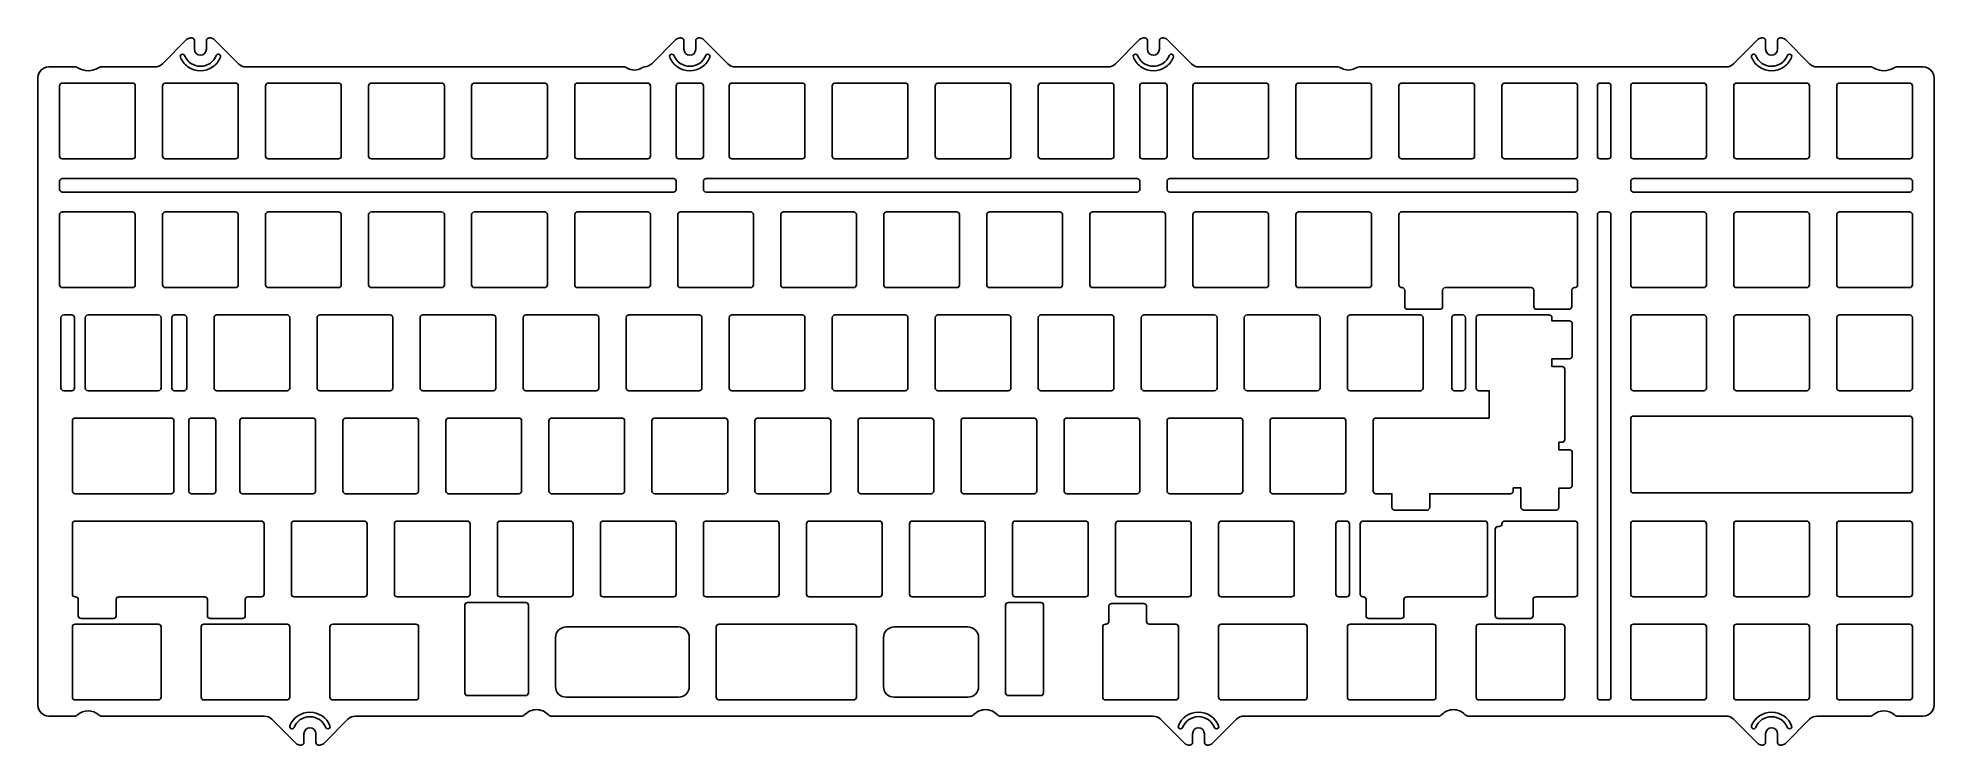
# Model space of a CAD drawing. Header units: millimetres. Extents: x 1045 to 1396, y -1258 to -1127.
import ezdxf

# ---------------------------------------------------------------- set-up
doc = ezdxf.new("R2010")
doc.units = ezdxf.units.MM
doc.header["$MEASUREMENT"] = 0

msp = doc.modelspace()

# ---------------------------------------------------------------- linework, layer by layer
for points in [[(1088.27, -1253.2), (1092.74, -1257.67, 0.198912), (1093.45, -1257.96), (1093.7, -1257.96, 0.414214), (1094.2, -1257.46), (1094.2, -1255.86, -1), (1096.4, -1255.86), (1096.4, -1257.46, 0.414214), (1096.9, -1257.96), (1097.15, -1257.96, 0.198912), (1097.85, -1257.67), (1102.33, -1253.2, -0.198912), (1103.74, -1252.61), (1134.35, -1252.61, 0.200949), (1135.06, -1252.31, -0.418811), (1139.33, -1252.31, 0.200949), (1140.05, -1252.61), (1217.37, -1252.61, 0.200949), (1218.08, -1252.31, -0.418811), (1222.35, -1252.31, 0.200949), (1223.07, -1252.61), (1251.17, -1252.61, -0.198912), (1252.58, -1253.2), (1257.05, -1257.67, 0.198912), (1257.76, -1257.96), (1258.01, -1257.96, 0.414214), (1258.51, -1257.46), (1258.51, -1255.86, -1), (1260.71, -1255.86), (1260.71, -1257.46, 0.414214), (1261.21, -1257.96), (1261.45, -1257.96, 0.198912), (1262.16, -1257.67), (1266.63, -1253.2, -0.198912), (1268.05, -1252.61), (1303.88, -1252.61, 0.200949), (1304.6, -1252.31, -0.418811), (1308.87, -1252.31, 0.200949), (1309.59, -1252.61), (1357.13, -1252.61, -0.198912), (1358.55, -1253.2), (1363.02, -1257.67, 0.198912), (1363.72, -1257.96), (1363.97, -1257.96, 0.414214), (1364.47, -1257.46), (1364.47, -1255.86, -1), (1366.67, -1255.86), (1366.67, -1257.46, 0.414214), (1367.17, -1257.96), (1367.42, -1257.96, 0.198912), (1368.13, -1257.67), (1372.6, -1253.2, -0.198912), (1374.01, -1252.61), (1383.73, -1252.61, 0.178917), (1384.38, -1252.37, -0.369667), (1388.29, -1252.37, 0.178917), (1388.94, -1252.61), (1393.62, -1252.61, 0.414214), (1395.62, -1250.61), (1395.62, -1134.6, 0.414214), (1393.62, -1132.6), (1388.76, -1132.6, 0.143378), (1388.22, -1132.76, -0.292775), (1384.45, -1132.76, 0.143378), (1383.91, -1132.6), (1374.01, -1132.6, -0.198912), (1372.6, -1132.01), (1368.13, -1127.54, 0.198912), (1367.42, -1127.25), (1367.17, -1127.25, 0.414214), (1366.67, -1127.75), (1366.67, -1129.35, -1), (1364.47, -1129.35), (1364.47, -1127.75, 0.414214), (1363.97, -1127.25), (1363.72, -1127.25, 0.198912), (1363.02, -1127.54), (1358.55, -1132.01, -0.198912), (1357.13, -1132.6), (1289.58, -1132.6, 0.131405), (1288.58, -1132.86, -0.267429), (1286.09, -1132.86, 0.131405), (1285.09, -1132.6), (1259.71, -1132.6, -0.198912), (1258.3, -1132.01), (1253.83, -1127.54, 0.198912), (1253.12, -1127.25), (1252.87, -1127.25, 0.414214), (1252.37, -1127.75), (1252.37, -1129.35, -1), (1250.17, -1129.35), (1250.17, -1127.75, 0.414214), (1249.67, -1127.25), (1249.42, -1127.25, 0.198912), (1248.72, -1127.54), (1244.25, -1132.01, -0.198912), (1242.83, -1132.6), (1173.99, -1132.6, -0.198912), (1172.57, -1132.01), (1168.1, -1127.54, 0.198912), (1167.39, -1127.25), (1167.15, -1127.25, 0.414214), (1166.65, -1127.75), (1166.65, -1129.35, -1), (1164.45, -1129.35), (1164.45, -1127.75, 0.414214), (1163.95, -1127.25), (1163.7, -1127.25, 0.198912), (1162.99, -1127.54), (1158.52, -1132.01, -0.185396), (1157.21, -1132.6, 0.136982), (1156.7, -1132.77, -0.30695), (1153.9, -1132.77, 0.149755), (1153.34, -1132.6), (1083.5, -1132.6, -0.198912), (1082.08, -1132.01), (1077.61, -1127.54, 0.198912), (1076.91, -1127.25), (1076.66, -1127.25, 0.414214), (1076.16, -1127.75), (1076.16, -1129.35, -1), (1073.96, -1129.35), (1073.96, -1127.75, 0.414214), (1073.46, -1127.25), (1073.21, -1127.25, 0.198912), (1072.5, -1127.54), (1068.03, -1132.01, -0.198912), (1066.62, -1132.6), (1056.72, -1132.6, 0.143378), (1056.18, -1132.76, -0.292775), (1052.41, -1132.76, 0.143378), (1051.87, -1132.6), (1047.01, -1132.6, 0.414214), (1045.01, -1134.6), (1045.01, -1250.61, 0.414214), (1047.01, -1252.61), (1051.69, -1252.61, 0.178917), (1052.34, -1252.37, -0.369667), (1056.25, -1252.37, 0.178917), (1056.9, -1252.61), (1086.86, -1252.61, -0.198912)], [(1077.36, -1132.6, 0.146695), (1078.77, -1130.79, 0.527584), (1078.4, -1130.25), (1078.36, -1130.25, 0.308207), (1077.99, -1130.5, -0.681115), (1072.13, -1130.5, 0.308207), (1071.76, -1130.25), (1071.72, -1130.25, 0.527584), (1071.35, -1130.79, 0.146695), (1072.75, -1132.6, 0.318723)], [(1167.85, -1132.6, 0.146695), (1169.26, -1130.79, 0.527584), (1168.89, -1130.25), (1168.85, -1130.25, 0.308207), (1168.48, -1130.5, -0.681115), (1162.62, -1130.5, 0.308207), (1162.24, -1130.25), (1162.21, -1130.25, 0.527584), (1161.83, -1130.79, 0.146695), (1163.24, -1132.6, 0.318723)], [(1253.58, -1132.6, 0.146695), (1254.98, -1130.79, 0.527584), (1254.61, -1130.25), (1254.57, -1130.25, 0.308207), (1254.2, -1130.5, -0.681115), (1248.34, -1130.5, 0.308207), (1247.97, -1130.25), (1247.93, -1130.25, 0.527584), (1247.56, -1130.79, 0.146695), (1248.97, -1132.6, 0.318723)], [(1367.88, -1132.6, 0.146695), (1369.28, -1130.79, 0.527584), (1368.91, -1130.25), (1368.87, -1130.25, 0.308207), (1368.5, -1130.5, -0.681115), (1362.64, -1130.5, 0.308207), (1362.27, -1130.25), (1362.23, -1130.25, 0.527584), (1361.86, -1130.79, 0.146695), (1363.27, -1132.6, 0.318723)], [(1049.51, -1135.6), (1062.51, -1135.6, -0.414214), (1063.01, -1136.1), (1063.01, -1149.1, -0.414214), (1062.51, -1149.6), (1049.51, -1149.6, -0.414214), (1049.01, -1149.1), (1049.01, -1136.1, -0.414214)], [(1082.06, -1136.1), (1082.06, -1149.1, -0.414214), (1081.56, -1149.6), (1068.56, -1149.6, -0.414214), (1068.06, -1149.1), (1068.06, -1136.1, -0.414214), (1068.56, -1135.6), (1081.56, -1135.6, -0.414214)], [(1087.61, -1135.6, 0.414214), (1087.11, -1136.1), (1087.11, -1149.1, 0.414214), (1087.61, -1149.6), (1100.61, -1149.6, 0.414214), (1101.11, -1149.1), (1101.11, -1136.1, 0.414214), (1100.61, -1135.6)], [(1106.66, -1135.6), (1119.66, -1135.6, -0.414214), (1120.16, -1136.1), (1120.16, -1149.1, -0.414214), (1119.66, -1149.6), (1106.66, -1149.6, -0.414214), (1106.16, -1149.1), (1106.16, -1136.1, -0.414214)], [(1125.71, -1135.6), (1138.71, -1135.6, -0.414214), (1139.21, -1136.1), (1139.21, -1149.1, -0.414214), (1138.71, -1149.6), (1125.71, -1149.6, -0.414214), (1125.21, -1149.1), (1125.21, -1136.1, -0.414214)], [(1144.76, -1135.6, 0.414214), (1144.26, -1136.1), (1144.26, -1149.1, 0.414214), (1144.76, -1149.6), (1157.76, -1149.6, 0.414214), (1158.26, -1149.1), (1158.26, -1136.1, 0.414214), (1157.76, -1135.6)], [(1168.07, -1136.1), (1168.07, -1149.1, -0.414214), (1167.57, -1149.6), (1163.52, -1149.6, -0.414214), (1163.02, -1149.1), (1163.02, -1136.1, -0.414214), (1163.52, -1135.6), (1167.57, -1135.6, -0.414214)], [(1173.33, -1135.6), (1186.33, -1135.6, -0.414214), (1186.83, -1136.1), (1186.83, -1149.1, -0.414214), (1186.33, -1149.6), (1173.33, -1149.6, -0.414214), (1172.83, -1149.1), (1172.83, -1136.1, -0.414214)], [(1192.38, -1135.6), (1205.38, -1135.6, -0.414214), (1205.88, -1136.1), (1205.88, -1149.1, -0.414214), (1205.38, -1149.6), (1192.38, -1149.6, -0.414214), (1191.88, -1149.1), (1191.88, -1136.1, -0.414214)], [(1211.43, -1135.6), (1224.43, -1135.6, -0.414214), (1224.93, -1136.1), (1224.93, -1149.1, -0.414214), (1224.43, -1149.6), (1211.43, -1149.6, -0.414214), (1210.93, -1149.1), (1210.93, -1136.1, -0.414214)], [(1243.98, -1136.1), (1243.98, -1149.1, -0.414214), (1243.48, -1149.6), (1230.48, -1149.6, -0.414214), (1229.98, -1149.1), (1229.98, -1136.1, -0.414214), (1230.48, -1135.6), (1243.48, -1135.6, -0.414214)], [(1253.8, -1136.1), (1253.8, -1149.1, -0.414214), (1253.3, -1149.6), (1249.25, -1149.6, -0.414214), (1248.75, -1149.1), (1248.75, -1136.1, -0.414214), (1249.25, -1135.6), (1253.3, -1135.6, -0.414214)], [(1259.06, -1135.6), (1272.06, -1135.6, -0.414214), (1272.56, -1136.1), (1272.56, -1149.1, -0.414214), (1272.06, -1149.6), (1259.06, -1149.6, -0.414214), (1258.56, -1149.1), (1258.56, -1136.1, -0.414214)], [(1278.11, -1135.6), (1291.11, -1135.6, -0.414214), (1291.61, -1136.1), (1291.61, -1149.1, -0.414214), (1291.11, -1149.6), (1278.11, -1149.6, -0.414214), (1277.61, -1149.1), (1277.61, -1136.1, -0.414214)], [(1297.16, -1135.6), (1310.16, -1135.6, -0.414214), (1310.66, -1136.1), (1310.66, -1149.1, -0.414214), (1310.16, -1149.6), (1297.16, -1149.6, -0.414214), (1296.66, -1149.1), (1296.66, -1136.1, -0.414214)], [(1329.71, -1136.1), (1329.71, -1149.1, -0.414214), (1329.21, -1149.6), (1316.21, -1149.6, -0.414214), (1315.71, -1149.1), (1315.71, -1136.1, -0.414214), (1316.21, -1135.6), (1329.21, -1135.6, -0.414214)], [(1335.86, -1136.1), (1335.86, -1149.1, -0.414214), (1335.36, -1149.6), (1333.86, -1149.6, -0.414214), (1333.36, -1149.1), (1333.36, -1136.1, -0.414214), (1333.86, -1135.6), (1335.36, -1135.6, -0.414214)], [(1340.02, -1135.6), (1353.02, -1135.6, -0.414214), (1353.52, -1136.1), (1353.52, -1149.1, -0.414214), (1353.02, -1149.6), (1340.02, -1149.6, -0.414214), (1339.52, -1149.1), (1339.52, -1136.1, -0.414214)], [(1359.07, -1135.6), (1372.07, -1135.6, -0.414214), (1372.57, -1136.1), (1372.57, -1149.1, -0.414214), (1372.07, -1149.6), (1359.07, -1149.6, -0.414214), (1358.57, -1149.1), (1358.57, -1136.1, -0.414214)], [(1391.62, -1136.1), (1391.62, -1149.1, -0.414214), (1391.12, -1149.6), (1378.12, -1149.6, -0.414214), (1377.62, -1149.1), (1377.62, -1136.1, -0.414214), (1378.12, -1135.6), (1391.12, -1135.6, -0.414214)], [(1049.51, -1153.25), (1162.52, -1153.25, -0.414214), (1163.02, -1153.75), (1163.02, -1155.25, -0.414214), (1162.52, -1155.75), (1049.51, -1155.75, -0.414214), (1049.01, -1155.25), (1049.01, -1153.75, -0.414214)], [(1248.25, -1155.75, 0.414214), (1248.75, -1155.25), (1248.75, -1153.75, 0.414214), (1248.25, -1153.25), (1168.57, -1153.25, 0.414214), (1168.07, -1153.75), (1168.07, -1155.25, 0.414214), (1168.57, -1155.75)], [(1254.3, -1153.25), (1329.21, -1153.25, -0.414214), (1329.71, -1153.75), (1329.71, -1155.25, -0.414214), (1329.21, -1155.75), (1254.3, -1155.75, -0.414214), (1253.8, -1155.25), (1253.8, -1153.75, -0.414214)], [(1391.12, -1155.75, 0.414214), (1391.62, -1155.25), (1391.62, -1153.75, 0.414214), (1391.12, -1153.25), (1340.02, -1153.25, 0.414214), (1339.52, -1153.75), (1339.52, -1155.25, 0.414214), (1340.02, -1155.75)], [(1049.51, -1159.41), (1062.51, -1159.41, -0.414214), (1063.01, -1159.91), (1063.01, -1172.91, -0.414214), (1062.51, -1173.41), (1049.51, -1173.41, -0.414214), (1049.01, -1172.91), (1049.01, -1159.91, -0.414214)], [(1068.56, -1159.41), (1081.56, -1159.41, -0.414214), (1082.06, -1159.91), (1082.06, -1172.91, -0.414214), (1081.56, -1173.41), (1068.56, -1173.41, -0.414214), (1068.06, -1172.91), (1068.06, -1159.91, -0.414214)], [(1087.61, -1159.41), (1100.61, -1159.41, -0.414214), (1101.11, -1159.91), (1101.11, -1172.91, -0.414214), (1100.61, -1173.41), (1087.61, -1173.41, -0.414214), (1087.11, -1172.91), (1087.11, -1159.91, -0.414214)], [(1106.66, -1159.41, 0.414214), (1106.16, -1159.91), (1106.16, -1172.91, 0.414214), (1106.66, -1173.41), (1119.66, -1173.41, 0.414214), (1120.16, -1172.91), (1120.16, -1159.91, 0.414214), (1119.66, -1159.41)], [(1139.21, -1159.91), (1139.21, -1172.91, -0.414214), (1138.71, -1173.41), (1125.71, -1173.41, -0.414214), (1125.21, -1172.91), (1125.21, -1159.91, -0.414214), (1125.71, -1159.41), (1138.71, -1159.41, -0.414214)], [(1144.76, -1159.41), (1157.76, -1159.41, -0.414214), (1158.26, -1159.91), (1158.26, -1172.91, -0.414214), (1157.76, -1173.41), (1144.76, -1173.41, -0.414214), (1144.26, -1172.91), (1144.26, -1159.91, -0.414214)], [(1177.31, -1159.91), (1177.31, -1172.91, -0.414214), (1176.81, -1173.41), (1163.81, -1173.41, -0.414214), (1163.31, -1172.91), (1163.31, -1159.91, -0.414214), (1163.81, -1159.41), (1176.81, -1159.41, -0.414214)], [(1182.86, -1159.41), (1195.86, -1159.41, -0.414214), (1196.36, -1159.91), (1196.36, -1172.91, -0.414214), (1195.86, -1173.41), (1182.86, -1173.41, -0.414214), (1182.36, -1172.91), (1182.36, -1159.91, -0.414214)], [(1201.91, -1159.41), (1214.91, -1159.41, -0.414214), (1215.41, -1159.91), (1215.41, -1172.91, -0.414214), (1214.91, -1173.41), (1201.91, -1173.41, -0.414214), (1201.41, -1172.91), (1201.41, -1159.91, -0.414214)], [(1220.96, -1159.41), (1233.96, -1159.41, -0.414214), (1234.46, -1159.91), (1234.46, -1172.91, -0.414214), (1233.96, -1173.41), (1220.96, -1173.41, -0.414214), (1220.46, -1172.91), (1220.46, -1159.91, -0.414214)], [(1240.01, -1159.41), (1253.01, -1159.41, -0.414214), (1253.51, -1159.91), (1253.51, -1172.91, -0.414214), (1253.01, -1173.41), (1240.01, -1173.41, -0.414214), (1239.51, -1172.91), (1239.51, -1159.91, -0.414214)], [(1259.06, -1159.41), (1272.06, -1159.41, -0.414214), (1272.56, -1159.91), (1272.56, -1172.91, -0.414214), (1272.06, -1173.41), (1259.06, -1173.41, -0.414214), (1258.56, -1172.91), (1258.56, -1159.91, -0.414214)], [(1278.11, -1159.41), (1291.11, -1159.41, -0.414214), (1291.61, -1159.91), (1291.61, -1172.91, -0.414214), (1291.11, -1173.41), (1278.11, -1173.41, -0.414214), (1277.61, -1172.91), (1277.61, -1159.91, -0.414214)], [(1329.12, -1173.41, 0.414214), (1328.62, -1173.91), (1328.62, -1176.91, -0.414214), (1328.12, -1177.41), (1322.12, -1177.41, -0.414214), (1321.62, -1176.91), (1321.62, -1173.91, 0.414214), (1321.12, -1173.41), (1305.25, -1173.41, 0.414214), (1304.75, -1173.91), (1304.75, -1176.91, -0.414214), (1304.25, -1177.41), (1298.25, -1177.41, -0.414214), (1297.75, -1176.91), (1297.75, -1173.91, 0.414214), (1297.25, -1173.41), (1297.16, -1173.41, -0.414214), (1296.66, -1172.91), (1296.66, -1159.91, -0.414214), (1297.16, -1159.41), (1329.21, -1159.41, -0.414214), (1329.71, -1159.91), (1329.71, -1172.91, -0.414214), (1329.21, -1173.41)], [(1333.36, -1249.11), (1333.36, -1159.91, -0.414214), (1333.86, -1159.41), (1335.36, -1159.41, -0.414214), (1335.86, -1159.91), (1335.86, -1249.11, -0.414214), (1335.36, -1249.61), (1333.86, -1249.61, -0.414214)], [(1340.02, -1159.41), (1353.02, -1159.41, -0.414214), (1353.52, -1159.91), (1353.52, -1172.91, -0.414214), (1353.02, -1173.41), (1340.02, -1173.41, -0.414214), (1339.52, -1172.91), (1339.52, -1159.91, -0.414214)], [(1359.07, -1159.41), (1372.07, -1159.41, -0.414214), (1372.57, -1159.91), (1372.57, -1172.91, -0.414214), (1372.07, -1173.41), (1359.07, -1173.41, -0.414214), (1358.57, -1172.91), (1358.57, -1159.91, -0.414214)], [(1391.12, -1173.41, 0.414214), (1391.62, -1172.91), (1391.62, -1159.91, 0.414214), (1391.12, -1159.41), (1378.12, -1159.41, 0.414214), (1377.62, -1159.91), (1377.62, -1172.91, 0.414214), (1378.12, -1173.41)], [(1051.77, -1178.96), (1051.77, -1191.96, -0.414214), (1051.27, -1192.46), (1049.77, -1192.46, -0.414214), (1049.27, -1191.96), (1049.27, -1178.96, -0.414214), (1049.77, -1178.46), (1051.27, -1178.46, -0.414214)], [(1054.27, -1178.46), (1067.27, -1178.46, -0.414214), (1067.77, -1178.96), (1067.77, -1191.96, -0.414214), (1067.27, -1192.46), (1054.27, -1192.46, -0.414214), (1053.77, -1191.96), (1053.77, -1178.96, -0.414214)], [(1072.02, -1192.46), (1070.27, -1192.46, -0.414214), (1069.77, -1191.96), (1069.77, -1178.96, -0.414214), (1070.27, -1178.46), (1072.02, -1178.46, -0.414214), (1072.52, -1178.96), (1072.52, -1191.96, -0.414214)], [(1078.08, -1178.46), (1091.08, -1178.46, -0.414214), (1091.58, -1178.96), (1091.58, -1191.96, -0.414214), (1091.08, -1192.46), (1078.08, -1192.46, -0.414214), (1077.58, -1191.96), (1077.58, -1178.96, -0.414214)], [(1097.13, -1178.46), (1110.13, -1178.46, -0.414214), (1110.63, -1178.96), (1110.63, -1191.96, -0.414214), (1110.13, -1192.46), (1097.13, -1192.46, -0.414214), (1096.63, -1191.96), (1096.63, -1178.96, -0.414214)], [(1116.18, -1178.46), (1129.18, -1178.46, -0.414214), (1129.68, -1178.96), (1129.68, -1191.96, -0.414214), (1129.18, -1192.46), (1116.18, -1192.46, -0.414214), (1115.68, -1191.96), (1115.68, -1178.96, -0.414214)], [(1135.23, -1178.46), (1148.23, -1178.46, -0.414214), (1148.73, -1178.96), (1148.73, -1191.96, -0.414214), (1148.23, -1192.46), (1135.23, -1192.46, -0.414214), (1134.73, -1191.96), (1134.73, -1178.96, -0.414214)], [(1154.28, -1178.46), (1167.28, -1178.46, -0.414214), (1167.78, -1178.96), (1167.78, -1191.96, -0.414214), (1167.28, -1192.46), (1154.28, -1192.46, -0.414214), (1153.78, -1191.96), (1153.78, -1178.96, -0.414214)], [(1173.33, -1178.46), (1186.33, -1178.46, -0.414214), (1186.83, -1178.96), (1186.83, -1191.96, -0.414214), (1186.33, -1192.46), (1173.33, -1192.46, -0.414214), (1172.83, -1191.96), (1172.83, -1178.96, -0.414214)], [(1192.38, -1178.46), (1205.38, -1178.46, -0.414214), (1205.88, -1178.96), (1205.88, -1191.96, -0.414214), (1205.38, -1192.46), (1192.38, -1192.46, -0.414214), (1191.88, -1191.96), (1191.88, -1178.96, -0.414214)], [(1211.43, -1178.46), (1224.43, -1178.46, -0.414214), (1224.93, -1178.96), (1224.93, -1191.96, -0.414214), (1224.43, -1192.46), (1211.43, -1192.46, -0.414214), (1210.93, -1191.96), (1210.93, -1178.96, -0.414214)], [(1230.48, -1178.46), (1243.48, -1178.46, -0.414214), (1243.98, -1178.96), (1243.98, -1191.96, -0.414214), (1243.48, -1192.46), (1230.48, -1192.46, -0.414214), (1229.98, -1191.96), (1229.98, -1178.96, -0.414214)], [(1249.53, -1178.46), (1262.53, -1178.46, -0.414214), (1263.03, -1178.96), (1263.03, -1191.96, -0.414214), (1262.53, -1192.46), (1249.53, -1192.46, -0.414214), (1249.03, -1191.96), (1249.03, -1178.96, -0.414214)], [(1268.58, -1178.46), (1281.58, -1178.46, -0.414214), (1282.08, -1178.96), (1282.08, -1191.96, -0.414214), (1281.58, -1192.46), (1268.58, -1192.46, -0.414214), (1268.08, -1191.96), (1268.08, -1178.96, -0.414214)], [(1301.13, -1178.96), (1301.13, -1191.96, -0.414214), (1300.63, -1192.46), (1287.63, -1192.46, -0.414214), (1287.13, -1191.96), (1287.13, -1178.96, -0.414214), (1287.63, -1178.46), (1300.63, -1178.46, -0.414214)], [(1292.4, -1197.51), (1313.33, -1197.51), (1313.33, -1192.46), (1311.45, -1192.46, -0.414214), (1310.95, -1191.96), (1310.95, -1178.96, -0.414214), (1311.45, -1178.46), (1324.45, -1178.46, -0.414214), (1324.95, -1178.96), (1324.95, -1179.55), (1328.21, -1179.55, -0.414214), (1328.71, -1180.05), (1328.71, -1186.05, -0.414214), (1328.21, -1186.55), (1324.95, -1186.55), (1324.95, -1187.99), (1326.83, -1187.99, -0.414214), (1327.33, -1188.49), (1327.33, -1201.49, -0.414214), (1326.83, -1201.99), (1326.24, -1201.99), (1326.24, -1203.39), (1328.21, -1203.39, -0.414214), (1328.71, -1203.89), (1328.71, -1209.96, -0.414214), (1328.21, -1210.46), (1326.24, -1210.46), (1326.24, -1214.01, -0.414214), (1325.74, -1214.51), (1319.74, -1214.51, -0.414214), (1319.24, -1214.01), (1319.24, -1210.42), (1317.8, -1210.42), (1317.8, -1211.01, -0.414214), (1317.3, -1211.51), (1302.36, -1211.51), (1302.36, -1214.01, -0.414214), (1301.86, -1214.51), (1295.86, -1214.51, -0.414214), (1295.36, -1214.01), (1295.36, -1211.51), (1292.4, -1211.51, -0.414214), (1291.9, -1211.01), (1291.9, -1198.01, -0.414214)], [(1308.95, -1178.96), (1308.95, -1191.96, -0.414214), (1308.45, -1192.46), (1306.95, -1192.46, -0.414214), (1306.45, -1191.96), (1306.45, -1178.96, -0.414214), (1306.95, -1178.46), (1308.45, -1178.46, -0.414214)], [(1340.02, -1178.46), (1353.02, -1178.46, -0.414214), (1353.52, -1178.96), (1353.52, -1191.96, -0.414214), (1353.02, -1192.46), (1340.02, -1192.46, -0.414214), (1339.52, -1191.96), (1339.52, -1178.96, -0.414214)], [(1359.07, -1178.46), (1372.07, -1178.46, -0.414214), (1372.57, -1178.96), (1372.57, -1191.96, -0.414214), (1372.07, -1192.46), (1359.07, -1192.46, -0.414214), (1358.57, -1191.96), (1358.57, -1178.96, -0.414214)], [(1391.12, -1192.46, 0.414214), (1391.62, -1191.96), (1391.62, -1178.96, 0.414214), (1391.12, -1178.46), (1378.12, -1178.46, 0.414214), (1377.62, -1178.96), (1377.62, -1191.96, 0.414214), (1378.12, -1192.46)], [(1051.89, -1197.51), (1069.65, -1197.51, -0.414214), (1070.15, -1198.01), (1070.15, -1211.01, -0.414214), (1069.65, -1211.51), (1051.89, -1211.51, -0.414214), (1051.39, -1211.01), (1051.39, -1198.01, -0.414214)], [(1073.4, -1197.51), (1077.4, -1197.51, -0.414214), (1077.9, -1198.01), (1077.9, -1211.01, -0.414214), (1077.4, -1211.51), (1073.4, -1211.51, -0.414214), (1072.9, -1211.01), (1072.9, -1198.01, -0.414214)], [(1082.85, -1197.51), (1095.85, -1197.51, -0.414214), (1096.35, -1198.01), (1096.35, -1211.01, -0.414214), (1095.85, -1211.51), (1082.85, -1211.51, -0.414214), (1082.35, -1211.01), (1082.35, -1198.01, -0.414214)], [(1101.9, -1197.51), (1114.9, -1197.51, -0.414214), (1115.4, -1198.01), (1115.4, -1211.01, -0.414214), (1114.9, -1211.51), (1101.9, -1211.51, -0.414214), (1101.4, -1211.01), (1101.4, -1198.01, -0.414214)], [(1120.95, -1197.51), (1133.95, -1197.51, -0.414214), (1134.45, -1198.01), (1134.45, -1211.01, -0.414214), (1133.95, -1211.51), (1120.95, -1211.51, -0.414214), (1120.45, -1211.01), (1120.45, -1198.01, -0.414214)], [(1140, -1197.51), (1153, -1197.51, -0.414214), (1153.5, -1198.01), (1153.5, -1211.01, -0.414214), (1153, -1211.51), (1140, -1211.51, -0.414214), (1139.5, -1211.01), (1139.5, -1198.01, -0.414214)], [(1159.05, -1197.51), (1172.05, -1197.51, -0.414214), (1172.55, -1198.01), (1172.55, -1211.01, -0.414214), (1172.05, -1211.51), (1159.05, -1211.51, -0.414214), (1158.55, -1211.01), (1158.55, -1198.01, -0.414214)], [(1178.1, -1197.51), (1191.1, -1197.51, -0.414214), (1191.6, -1198.01), (1191.6, -1211.01, -0.414214), (1191.1, -1211.51), (1178.1, -1211.51, -0.414214), (1177.6, -1211.01), (1177.6, -1198.01, -0.414214)], [(1197.15, -1197.51), (1210.15, -1197.51, -0.414214), (1210.65, -1198.01), (1210.65, -1211.01, -0.414214), (1210.15, -1211.51), (1197.15, -1211.51, -0.414214), (1196.65, -1211.01), (1196.65, -1198.01, -0.414214)], [(1216.2, -1197.51), (1229.2, -1197.51, -0.414214), (1229.7, -1198.01), (1229.7, -1211.01, -0.414214), (1229.2, -1211.51), (1216.2, -1211.51, -0.414214), (1215.7, -1211.01), (1215.7, -1198.01, -0.414214)], [(1235.25, -1197.51, 0.414214), (1234.75, -1198.01), (1234.75, -1211.01, 0.414214), (1235.25, -1211.51), (1248.25, -1211.51, 0.414214), (1248.75, -1211.01), (1248.75, -1198.01, 0.414214), (1248.25, -1197.51)], [(1254.3, -1197.51), (1267.3, -1197.51, -0.414214), (1267.8, -1198.01), (1267.8, -1211.01, -0.414214), (1267.3, -1211.51), (1254.3, -1211.51, -0.414214), (1253.8, -1211.01), (1253.8, -1198.01, -0.414214)], [(1273.35, -1197.51), (1286.35, -1197.51, -0.414214), (1286.85, -1198.01), (1286.85, -1211.01, -0.414214), (1286.35, -1211.51), (1273.35, -1211.51, -0.414214), (1272.85, -1211.01), (1272.85, -1198.01, -0.414214)], [(1391.12, -1211.35), (1340.02, -1211.35, -0.414214), (1339.52, -1210.85), (1339.52, -1197.65, -0.414214), (1340.02, -1197.15), (1391.12, -1197.15, -0.414214), (1391.62, -1197.65), (1391.62, -1210.85, -0.414214)], [(1076.35, -1234.06), (1076.35, -1231.06, 0.414214), (1075.85, -1230.56), (1059.98, -1230.56, 0.414214), (1059.48, -1231.06), (1059.48, -1234.06, -0.414214), (1058.98, -1234.56), (1052.98, -1234.56, -0.414214), (1052.48, -1234.06), (1052.48, -1231.06, 0.414214), (1051.98, -1230.56), (1051.89, -1230.56, -0.414214), (1051.39, -1230.06), (1051.39, -1217.06, -0.414214), (1051.89, -1216.56), (1086.32, -1216.56, -0.414214), (1086.82, -1217.06), (1086.82, -1230.06, -0.414214), (1086.32, -1230.56), (1083.85, -1230.56, 0.414214), (1083.35, -1231.06), (1083.35, -1234.06, -0.414214), (1082.85, -1234.56), (1076.85, -1234.56, -0.414214)], [(1092.37, -1216.56), (1105.37, -1216.56, -0.414214), (1105.87, -1217.06), (1105.87, -1230.06, -0.414214), (1105.37, -1230.56), (1092.37, -1230.56, -0.414214), (1091.87, -1230.06), (1091.87, -1217.06, -0.414214)], [(1111.42, -1216.56), (1124.42, -1216.56, -0.414214), (1124.92, -1217.06), (1124.92, -1230.06, -0.414214), (1124.42, -1230.56), (1111.42, -1230.56, -0.414214), (1110.92, -1230.06), (1110.92, -1217.06, -0.414214)], [(1130.47, -1216.56), (1143.47, -1216.56, -0.414214), (1143.97, -1217.06), (1143.97, -1230.06, -0.414214), (1143.47, -1230.56), (1130.47, -1230.56, -0.414214), (1129.97, -1230.06), (1129.97, -1217.06, -0.414214)], [(1149.52, -1216.56), (1162.52, -1216.56, -0.414214), (1163.02, -1217.06), (1163.02, -1230.06, -0.414214), (1162.52, -1230.56), (1149.52, -1230.56, -0.414214), (1149.02, -1230.06), (1149.02, -1217.06, -0.414214)], [(1168.57, -1216.56), (1181.57, -1216.56, -0.414214), (1182.07, -1217.06), (1182.07, -1230.06, -0.414214), (1181.57, -1230.56), (1168.57, -1230.56, -0.414214), (1168.07, -1230.06), (1168.07, -1217.06, -0.414214)], [(1187.62, -1216.56), (1200.62, -1216.56, -0.414214), (1201.12, -1217.06), (1201.12, -1230.06, -0.414214), (1200.62, -1230.56), (1187.62, -1230.56, -0.414214), (1187.12, -1230.06), (1187.12, -1217.06, -0.414214)], [(1206.67, -1216.56), (1219.67, -1216.56, -0.414214), (1220.17, -1217.06), (1220.17, -1230.06, -0.414214), (1219.67, -1230.56), (1206.67, -1230.56, -0.414214), (1206.17, -1230.06), (1206.17, -1217.06, -0.414214)], [(1225.72, -1216.56), (1238.72, -1216.56, -0.414214), (1239.22, -1217.06), (1239.22, -1230.06, -0.414214), (1238.72, -1230.56), (1225.72, -1230.56, -0.414214), (1225.22, -1230.06), (1225.22, -1217.06, -0.414214)], [(1244.77, -1216.56), (1257.77, -1216.56, -0.414214), (1258.27, -1217.06), (1258.27, -1230.06, -0.414214), (1257.77, -1230.56), (1244.77, -1230.56, -0.414214), (1244.27, -1230.06), (1244.27, -1217.06, -0.414214)], [(1263.82, -1216.56), (1276.82, -1216.56, -0.414214), (1277.32, -1217.06), (1277.32, -1230.06, -0.414214), (1276.82, -1230.56), (1263.82, -1230.56, -0.414214), (1263.32, -1230.06), (1263.32, -1217.06, -0.414214)], [(1287.51, -1217.06), (1287.51, -1230.06, -0.414214), (1287.01, -1230.56), (1285.51, -1230.56, -0.414214), (1285.01, -1230.06), (1285.01, -1217.06, -0.414214), (1285.51, -1216.56), (1287.01, -1216.56, -0.414214)], [(1290.6, -1234.06), (1290.6, -1231.06, 0.414214), (1290.1, -1230.56), (1290.01, -1230.56, -0.414214), (1289.51, -1230.06), (1289.51, -1217.06, -0.414214), (1290.01, -1216.56), (1312.54, -1216.56, -0.414214), (1313.04, -1217.06), (1313.04, -1230.06, -0.414214), (1312.54, -1230.56), (1298.1, -1230.56, 0.414214), (1297.6, -1231.06), (1297.6, -1234.06, -0.414214), (1297.1, -1234.56), (1291.1, -1234.56, -0.414214)], [(1314.48, -1234.06), (1314.48, -1218.06, -0.414214), (1314.98, -1217.56), (1315.21, -1217.56, 0.414214), (1315.71, -1217.06, -0.414214), (1316.21, -1216.56), (1329.21, -1216.56, -0.414214), (1329.71, -1217.06), (1329.71, -1230.06, -0.414214), (1329.21, -1230.56), (1321.98, -1230.56, 0.414214), (1321.48, -1231.06), (1321.48, -1234.06, -0.414214), (1320.98, -1234.56), (1314.98, -1234.56, -0.414214)], [(1353.52, -1217.06), (1353.52, -1230.06, -0.414214), (1353.02, -1230.56), (1340.02, -1230.56, -0.414214), (1339.52, -1230.06), (1339.52, -1217.06, -0.414214), (1340.02, -1216.56), (1353.02, -1216.56, -0.414214)], [(1372.57, -1217.06), (1372.57, -1230.06, -0.414214), (1372.07, -1230.56), (1359.07, -1230.56, -0.414214), (1358.57, -1230.06), (1358.57, -1217.06, -0.414214), (1359.07, -1216.56), (1372.07, -1216.56, -0.414214)], [(1391.12, -1230.56, 0.414214), (1391.62, -1230.06), (1391.62, -1217.06, 0.414214), (1391.12, -1216.56), (1378.12, -1216.56, 0.414214), (1377.62, -1217.06), (1377.62, -1230.06, 0.414214), (1378.12, -1230.56)], [(1135.71, -1232.11), (1135.71, -1248.31, -0.414214), (1135.21, -1248.81), (1124.45, -1248.81, -0.414214), (1123.95, -1248.31), (1123.95, -1232.11, -0.414214), (1124.45, -1231.61), (1135.21, -1231.61, -0.414214)], [(1230.95, -1232.11), (1230.95, -1248.31, -0.414214), (1230.45, -1248.81), (1224.45, -1248.81, -0.414214), (1223.95, -1248.31), (1223.95, -1232.11, -0.414214), (1224.45, -1231.61), (1230.45, -1231.61, -0.414214)], [(1250.01, -1232.31), (1250.01, -1235.11, 0.414214), (1250.51, -1235.61), (1255.39, -1235.61, -0.414214), (1255.89, -1236.11), (1255.89, -1249.11, -0.414214), (1255.39, -1249.61), (1242.39, -1249.61, -0.414214), (1241.89, -1249.11), (1241.89, -1236.11, -0.414214), (1242.39, -1235.61), (1242.51, -1235.61, 0.414214), (1243.01, -1235.11), (1243.01, -1232.31, -0.414214), (1243.51, -1231.81), (1249.51, -1231.81, -0.414214)], [(1051.89, -1235.61), (1067.27, -1235.61, -0.414214), (1067.77, -1236.11), (1067.77, -1249.11, -0.414214), (1067.27, -1249.61), (1051.89, -1249.61, -0.414214), (1051.39, -1249.11), (1051.39, -1236.11, -0.414214)], [(1075.7, -1235.61), (1091.08, -1235.61, -0.414214), (1091.58, -1236.11), (1091.58, -1249.11, -0.414214), (1091.08, -1249.61), (1075.7, -1249.61, -0.414214), (1075.2, -1249.11), (1075.2, -1236.11, -0.414214)], [(1099.51, -1235.61), (1114.9, -1235.61, -0.414214), (1115.4, -1236.11), (1115.4, -1249.11, -0.414214), (1114.9, -1249.61), (1099.51, -1249.61, -0.414214), (1099.01, -1249.11), (1099.01, -1236.11, -0.414214)], [(1165.45, -1238.11), (1165.45, -1247.11, -0.414214), (1163.45, -1249.11), (1142.71, -1249.11, -0.414214), (1140.71, -1247.11), (1140.71, -1238.11, -0.414214), (1142.71, -1236.11), (1163.45, -1236.11, -0.414214)], [(1170.45, -1249.11), (1170.45, -1236.11, -0.414214), (1170.95, -1235.61), (1195.86, -1235.61, -0.414214), (1196.36, -1236.11), (1196.36, -1249.11, -0.414214), (1195.86, -1249.61), (1170.95, -1249.61, -0.414214)], [(1201.36, -1247.11), (1201.36, -1238.11, -0.414214), (1203.36, -1236.11), (1216.95, -1236.11, -0.414214), (1218.95, -1238.11), (1218.95, -1247.11, -0.414214), (1216.95, -1249.11), (1203.36, -1249.11, -0.414214)], [(1279.7, -1236.11), (1279.7, -1249.11, -0.414214), (1279.2, -1249.61), (1263.82, -1249.61, -0.414214), (1263.32, -1249.11), (1263.32, -1236.11, -0.414214), (1263.82, -1235.61), (1279.2, -1235.61, -0.414214)], [(1303.51, -1236.11), (1303.51, -1249.11, -0.414214), (1303.01, -1249.61), (1287.63, -1249.61, -0.414214), (1287.13, -1249.11), (1287.13, -1236.11, -0.414214), (1287.63, -1235.61), (1303.01, -1235.61, -0.414214)], [(1327.33, -1236.11), (1327.33, -1249.11, -0.414214), (1326.83, -1249.61), (1311.45, -1249.61, -0.414214), (1310.95, -1249.11), (1310.95, -1236.11, -0.414214), (1311.45, -1235.61), (1326.83, -1235.61, -0.414214)], [(1353.52, -1236.11), (1353.52, -1249.11, -0.414214), (1353.02, -1249.61), (1340.02, -1249.61, -0.414214), (1339.52, -1249.11), (1339.52, -1236.11, -0.414214), (1340.02, -1235.61), (1353.02, -1235.61, -0.414214)], [(1358.57, -1249.11), (1358.57, -1236.11, -0.414214), (1359.07, -1235.61), (1372.07, -1235.61, -0.414214), (1372.57, -1236.11), (1372.57, -1249.11, -0.414214), (1372.07, -1249.61), (1359.07, -1249.61, -0.414214)], [(1391.12, -1249.61, 0.414214), (1391.62, -1249.11), (1391.62, -1236.11, 0.414214), (1391.12, -1235.61), (1378.12, -1235.61, 0.414214), (1377.62, -1236.11), (1377.62, -1249.11, 0.414214), (1378.12, -1249.61)], [(1099.01, -1254.42, 0.683925), (1091.59, -1254.42, 0.527584), (1091.96, -1254.96), (1092, -1254.96, 0.308207), (1092.37, -1254.71, -0.681115), (1098.23, -1254.71, 0.308207), (1098.6, -1254.96), (1098.64, -1254.96, 0.527584)], [(1263.32, -1254.42, 0.683925), (1255.89, -1254.42, 0.527584), (1256.26, -1254.96), (1256.3, -1254.96, 0.308207), (1256.67, -1254.71, -0.681115), (1262.54, -1254.71, 0.308207), (1262.91, -1254.96), (1262.95, -1254.96, 0.527584)], [(1369.28, -1254.42, 0.683925), (1361.86, -1254.42, 0.527584), (1362.23, -1254.96), (1362.27, -1254.96, 0.308207), (1362.64, -1254.71, -0.681115), (1368.5, -1254.71, 0.308207), (1368.87, -1254.96), (1368.91, -1254.96, 0.527584)]]:
    msp.add_lwpolyline(points, format="xyb", close=True)

doc.saveas('drawing.dxf')
